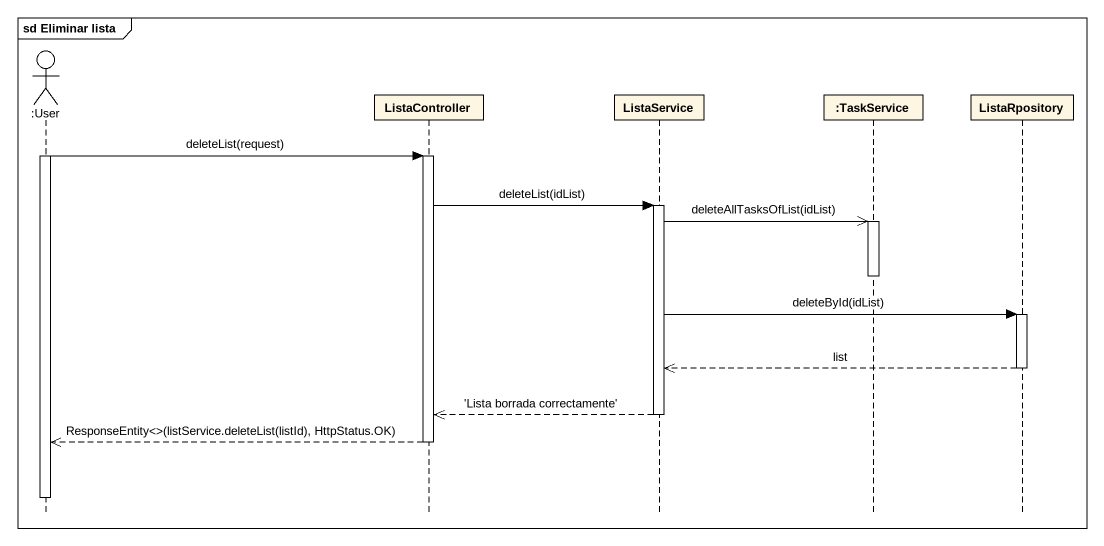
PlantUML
@startuml
mainframe sd Eliminar lista
hide footbox
actor ":User" as User
participant ListaController
participant ListaService
participant ":TaskService" as TaskService
participant ListaRpository

activate User
User -> ListaController : deleteList(request)
activate ListaController
ListaController -> ListaService : deleteList(idList)
activate ListaService
ListaService ->> TaskService : deleteAllTasksOfList(idList)
activate TaskService
deactivate TaskService
ListaService -> ListaRpository : deleteById(idList)
activate ListaRpository
ListaRpository -->> ListaService : list
deactivate ListaRpository
ListaService -->> ListaController : 'Lista borrada correctamente'
deactivate ListaService
ListaController -->> User : ResponseEntity<>(listService.deleteList(listId), HttpStatus.OK)
deactivate ListaController
deactivate User
@enduml
